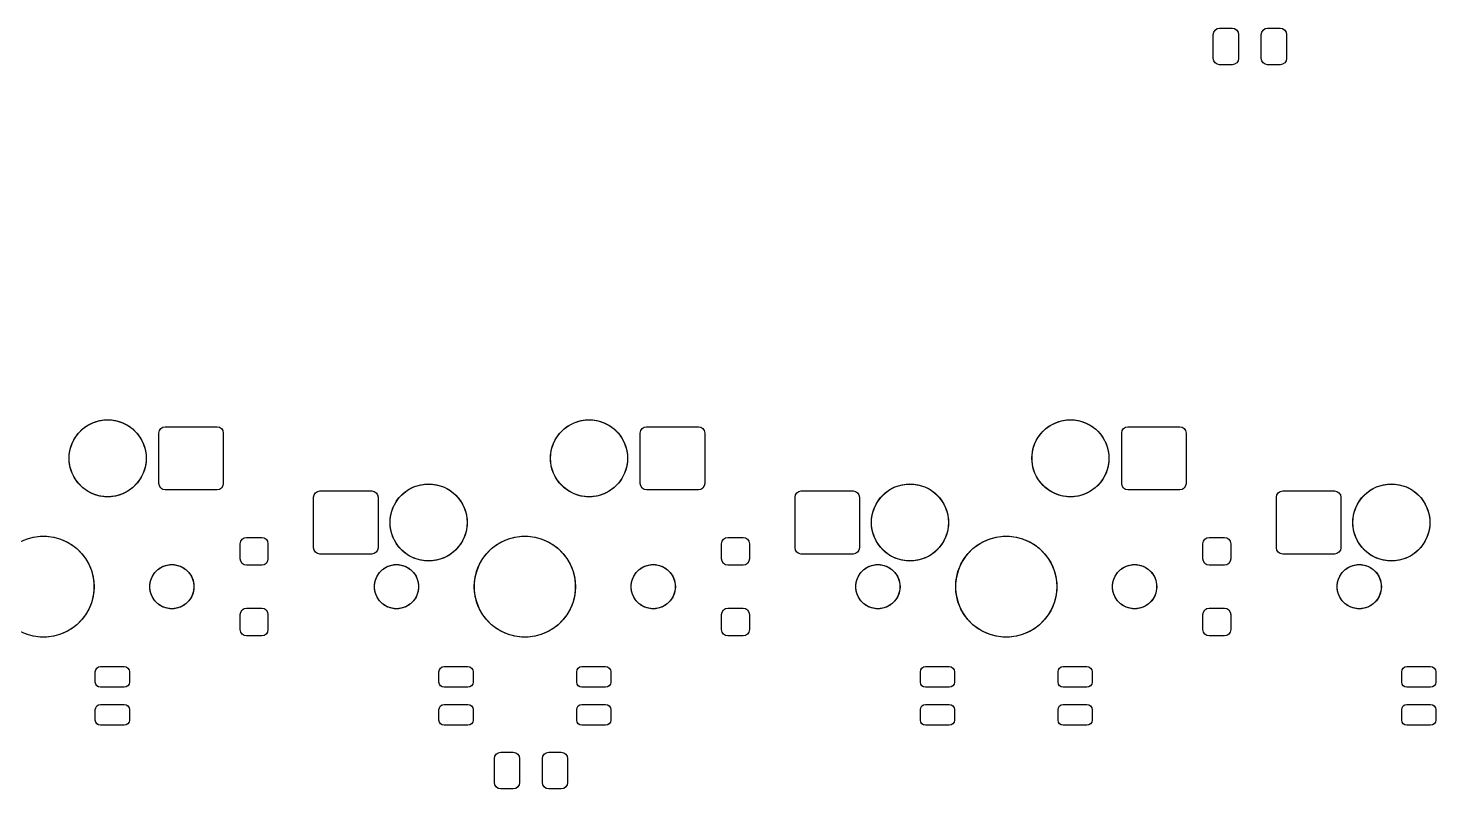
# Model space of a CAD drawing. Header units: millimetres. Extents: x 21 to 415, y -164 to -17.
# Drawn here: x 142.8 to 198.5, y -87.1 to -57 of the extents above; entities that cross this region are included whole.
import ezdxf

# ---------------------------------------------------------------- set-up
doc = ezdxf.new("R2010")
doc.units = ezdxf.units.MM
doc.layers.add('B.Mask', color=4, linetype='CONTINUOUS', true_color=0x02ffee)

msp = doc.modelspace()

# ---------------------------------------------------------------- linework, layer by layer
at = {"layer": 'B.Mask', "linetype": 'CONTINUOUS'}
for p, q in [((189.681875, -57.231875), (189.700905, -57.136204)), ((189.681875, -58.181875), (189.681875, -57.231875)), ((189.700905, -57.136204), (189.755098, -57.055098)), ((189.755098, -57.055098), (189.836204, -57.000905)), ((189.836204, -57.000905), (189.931875, -56.981875)), ((189.931875, -56.981875), (190.431875, -56.981875)), ((190.431875, -56.981875), (190.527546, -57.000905)), ((190.527546, -57.000905), (190.608652, -57.055098)), ((190.608652, -57.055098), (190.662845, -57.136204)), ((190.662845, -57.136204), (190.681875, -57.231875)), ((190.681875, -57.231875), (190.681875, -58.181875)), ((191.581875, -57.231875), (191.600905, -57.136204)), ((191.581875, -58.181875), (191.581875, -57.231875)), ((191.600905, -57.136204), (191.655098, -57.055098)), ((191.655098, -57.055098), (191.736204, -57.000905)), ((191.736204, -57.000905), (191.831875, -56.981875)), ((191.831875, -56.981875), (192.331875, -56.981875)), ((192.331875, -56.981875), (192.427546, -57.000905)), ((192.427546, -57.000905), (192.508652, -57.055098)), ((192.508652, -57.055098), (192.562845, -57.136204)), ((192.562845, -57.136204), (192.581875, -57.231875)), ((192.581875, -57.231875), (192.581875, -58.181875)), ((189.700905, -58.277546), (189.681875, -58.181875)), ((189.755098, -58.358652), (189.700905, -58.277546)), ((189.836204, -58.412845), (189.755098, -58.358652)), ((189.931875, -58.431875), (189.836204, -58.412845)), ((190.431875, -58.431875), (189.931875, -58.431875)), ((190.527546, -58.412845), (190.431875, -58.431875)), ((190.608652, -58.358652), (190.527546, -58.412845)), ((190.662845, -58.277546), (190.608652, -58.358652)), ((190.681875, -58.181875), (190.662845, -58.277546)), ((191.600905, -58.277546), (191.581875, -58.181875)), ((191.655098, -58.358652), (191.600905, -58.277546)), ((191.736204, -58.412845), (191.655098, -58.358652)), ((191.831875, -58.431875), (191.736204, -58.412845)), ((192.331875, -58.431875), (191.831875, -58.431875)), ((192.427546, -58.412845), (192.331875, -58.431875)), ((192.508652, -58.358652), (192.427546, -58.412845)), ((192.562845, -58.277546), (192.508652, -58.358652)), ((192.581875, -58.181875), (192.562845, -58.277546)), ((144.769756, -73.011467), (144.938967, -72.842256)), ((144.938967, -72.842256), (145.132565, -72.701599)), ((145.132565, -72.701599), (145.345783, -72.592959)), ((145.345783, -72.592959), (145.573371, -72.519011)), ((145.573371, -72.519011), (145.809725, -72.481576)), ((145.809725, -72.481576), (146.049025, -72.481576)), ((146.049025, -72.481576), (146.285379, -72.519011)), ((146.285379, -72.519011), (146.512967, -72.592959)), ((146.512967, -72.592959), (146.726185, -72.701599)), ((146.726185, -72.701599), (146.919783, -72.842256)), ((146.919783, -72.842256), (147.088994, -73.011467)), ((147.956375, -73.001875), (147.975405, -72.906204)), ((147.975405, -72.906204), (148.029598, -72.825098)), ((148.029598, -72.825098), (148.110704, -72.770905)), ((148.110704, -72.770905), (148.206375, -72.751875)), ((148.206375, -72.751875), (150.256375, -72.751875)), ((150.256375, -72.751875), (150.352046, -72.770905)), ((150.352046, -72.770905), (150.433152, -72.825098)), ((150.433152, -72.825098), (150.487345, -72.906204)), ((150.487345, -72.906204), (150.506375, -73.001875)), ((163.819756, -73.011467), (163.988967, -72.842256)), ((163.988967, -72.842256), (164.182565, -72.701599)), ((164.182565, -72.701599), (164.395783, -72.592959)), ((164.395783, -72.592959), (164.623371, -72.519011)), ((164.623371, -72.519011), (164.859725, -72.481576)), ((164.859725, -72.481576), (165.099025, -72.481576)), ((165.099025, -72.481576), (165.335379, -72.519011)), ((165.335379, -72.519011), (165.562967, -72.592959)), ((165.562967, -72.592959), (165.776185, -72.701599)), ((165.776185, -72.701599), (165.969783, -72.842256)), ((165.969783, -72.842256), (166.138994, -73.011467)), ((167.006375, -73.001875), (167.025405, -72.906204)), ((167.025405, -72.906204), (167.079598, -72.825098)), ((167.079598, -72.825098), (167.160704, -72.770905)), ((167.160704, -72.770905), (167.256375, -72.751875)), ((167.256375, -72.751875), (169.306375, -72.751875)), ((169.306375, -72.751875), (169.402046, -72.770905)), ((169.402046, -72.770905), (169.483152, -72.825098)), ((169.483152, -72.825098), (169.537345, -72.906204)), ((169.537345, -72.906204), (169.556375, -73.001875)), ((182.869756, -73.011467), (183.038967, -72.842256)), ((183.038967, -72.842256), (183.232565, -72.701599)), ((183.232565, -72.701599), (183.445783, -72.592959)), ((183.445783, -72.592959), (183.673371, -72.519011)), ((183.673371, -72.519011), (183.909725, -72.481576)), ((183.909725, -72.481576), (184.149025, -72.481576)), ((184.149025, -72.481576), (184.385379, -72.519011)), ((184.385379, -72.519011), (184.612967, -72.592959)), ((184.612967, -72.592959), (184.826185, -72.701599)), ((184.826185, -72.701599), (185.019783, -72.842256)), ((185.019783, -72.842256), (185.188994, -73.011467)), ((186.056375, -73.001875), (186.075405, -72.906204)), ((186.075405, -72.906204), (186.129598, -72.825098)), ((186.129598, -72.825098), (186.210704, -72.770905)), ((186.210704, -72.770905), (186.306375, -72.751875)), ((186.306375, -72.751875), (188.356375, -72.751875)), ((188.356375, -72.751875), (188.452046, -72.770905)), ((188.452046, -72.770905), (188.533152, -72.825098)), ((188.533152, -72.825098), (188.587345, -72.906204)), ((188.587345, -72.906204), (188.606375, -73.001875)), ((144.446511, -73.645871), (144.520459, -73.418283)), ((144.520459, -73.418283), (144.629099, -73.205065)), ((144.629099, -73.205065), (144.769756, -73.011467)), ((147.088994, -73.011467), (147.229651, -73.205065)), ((147.229651, -73.205065), (147.338291, -73.418283)), ((147.338291, -73.418283), (147.412239, -73.645871)), ((147.956375, -75.001875), (147.956375, -73.001875)), ((150.506375, -73.001875), (150.506375, -75.001875)), ((163.496511, -73.645871), (163.570459, -73.418283)), ((163.570459, -73.418283), (163.679099, -73.205065)), ((163.679099, -73.205065), (163.819756, -73.011467)), ((166.138994, -73.011467), (166.279651, -73.205065)), ((166.279651, -73.205065), (166.388291, -73.418283)), ((166.388291, -73.418283), (166.462239, -73.645871)), ((167.006375, -75.001875), (167.006375, -73.001875)), ((169.556375, -73.001875), (169.556375, -75.001875)), ((182.546511, -73.645871), (182.620459, -73.418283)), ((182.620459, -73.418283), (182.729099, -73.205065)), ((182.729099, -73.205065), (182.869756, -73.011467)), ((185.188994, -73.011467), (185.329651, -73.205065)), ((185.329651, -73.205065), (185.438291, -73.418283)), ((185.438291, -73.418283), (185.512239, -73.645871)), ((186.056375, -75.001875), (186.056375, -73.001875)), ((188.606375, -73.001875), (188.606375, -75.001875)), ((144.409076, -73.882225), (144.446511, -73.645871)), ((144.409076, -74.121525), (144.409076, -73.882225)), ((147.412239, -73.645871), (147.449674, -73.882225)), ((147.449674, -73.882225), (147.449674, -74.121525)), ((163.459076, -73.882225), (163.496511, -73.645871)), ((163.459076, -74.121525), (163.459076, -73.882225)), ((166.462239, -73.645871), (166.499674, -73.882225)), ((166.499674, -73.882225), (166.499674, -74.121525)), ((182.509076, -73.882225), (182.546511, -73.645871)), ((182.509076, -74.121525), (182.509076, -73.882225)), ((185.512239, -73.645871), (185.549674, -73.882225)), ((185.549674, -73.882225), (185.549674, -74.121525)), ((144.446511, -74.357879), (144.409076, -74.121525)), ((144.520459, -74.585467), (144.446511, -74.357879)), ((144.629099, -74.798685), (144.520459, -74.585467)), ((147.338291, -74.585467), (147.229651, -74.798685)), ((147.412239, -74.357879), (147.338291, -74.585467)), ((147.449674, -74.121525), (147.412239, -74.357879)), ((163.496511, -74.357879), (163.459076, -74.121525)), ((163.570459, -74.585467), (163.496511, -74.357879)), ((163.679099, -74.798685), (163.570459, -74.585467)), ((166.388291, -74.585467), (166.279651, -74.798685)), ((166.462239, -74.357879), (166.388291, -74.585467)), ((166.499674, -74.121525), (166.462239, -74.357879)), ((182.546511, -74.357879), (182.509076, -74.121525)), ((182.620459, -74.585467), (182.546511, -74.357879)), ((182.729099, -74.798685), (182.620459, -74.585467)), ((185.438291, -74.585467), (185.329651, -74.798685)), ((185.512239, -74.357879), (185.438291, -74.585467)), ((185.549674, -74.121525), (185.512239, -74.357879)), ((144.769756, -74.992283), (144.629099, -74.798685)), ((144.938967, -75.161494), (144.769756, -74.992283)), ((145.132565, -75.302151), (144.938967, -75.161494)), ((146.919783, -75.161494), (146.726185, -75.302151)), ((147.088994, -74.992283), (146.919783, -75.161494)), ((147.229651, -74.798685), (147.088994, -74.992283)), ((147.975405, -75.097546), (147.956375, -75.001875)), ((148.029598, -75.178652), (147.975405, -75.097546)), ((148.110704, -75.232845), (148.029598, -75.178652)), ((150.433152, -75.178652), (150.352046, -75.232845)), ((150.487345, -75.097546), (150.433152, -75.178652)), ((150.506375, -75.001875), (150.487345, -75.097546)), ((157.832565, -75.241599), (158.045783, -75.132959)), ((158.045783, -75.132959), (158.273371, -75.059011)), ((158.273371, -75.059011), (158.509725, -75.021576)), ((158.509725, -75.021576), (158.749025, -75.021576)), ((158.749025, -75.021576), (158.985379, -75.059011)), ((158.985379, -75.059011), (159.212967, -75.132959)), ((159.212967, -75.132959), (159.426185, -75.241599)), ((163.819756, -74.992283), (163.679099, -74.798685)), ((163.988967, -75.161494), (163.819756, -74.992283)), ((164.182565, -75.302151), (163.988967, -75.161494)), ((165.969783, -75.161494), (165.776185, -75.302151)), ((166.138994, -74.992283), (165.969783, -75.161494)), ((166.279651, -74.798685), (166.138994, -74.992283)), ((167.025405, -75.097546), (167.006375, -75.001875)), ((167.079598, -75.178652), (167.025405, -75.097546)), ((167.160704, -75.232845), (167.079598, -75.178652)), ((169.483152, -75.178652), (169.402046, -75.232845)), ((169.537345, -75.097546), (169.483152, -75.178652)), ((169.556375, -75.001875), (169.537345, -75.097546)), ((176.882565, -75.241599), (177.095783, -75.132959)), ((177.095783, -75.132959), (177.323371, -75.059011)), ((177.323371, -75.059011), (177.559725, -75.021576)), ((177.559725, -75.021576), (177.799025, -75.021576)), ((177.799025, -75.021576), (178.035379, -75.059011)), ((178.035379, -75.059011), (178.262967, -75.132959)), ((178.262967, -75.132959), (178.476185, -75.241599)), ((182.869756, -74.992283), (182.729099, -74.798685)), ((183.038967, -75.161494), (182.869756, -74.992283)), ((183.232565, -75.302151), (183.038967, -75.161494)), ((185.019783, -75.161494), (184.826185, -75.302151)), ((185.188994, -74.992283), (185.019783, -75.161494)), ((185.329651, -74.798685), (185.188994, -74.992283)), ((186.075405, -75.097546), (186.056375, -75.001875)), ((186.129598, -75.178652), (186.075405, -75.097546)), ((186.210704, -75.232845), (186.129598, -75.178652)), ((188.533152, -75.178652), (188.452046, -75.232845)), ((188.587345, -75.097546), (188.533152, -75.178652)), ((188.606375, -75.001875), (188.587345, -75.097546)), ((195.932565, -75.241599), (196.145783, -75.132959)), ((196.145783, -75.132959), (196.373371, -75.059011)), ((196.373371, -75.059011), (196.609725, -75.021576)), ((196.609725, -75.021576), (196.849025, -75.021576)), ((196.849025, -75.021576), (197.085379, -75.059011)), ((197.085379, -75.059011), (197.312967, -75.132959)), ((197.312967, -75.132959), (197.526185, -75.241599)), ((145.345783, -75.410791), (145.132565, -75.302151)), ((145.573371, -75.484739), (145.345783, -75.410791)), ((145.809725, -75.522174), (145.573371, -75.484739)), ((146.049025, -75.522174), (145.809725, -75.522174)), ((146.285379, -75.484739), (146.049025, -75.522174)), ((146.512967, -75.410791), (146.285379, -75.484739)), ((146.726185, -75.302151), (146.512967, -75.410791)), ((148.206375, -75.251875), (148.110704, -75.232845)), ((150.256375, -75.251875), (148.206375, -75.251875)), ((150.352046, -75.232845), (150.256375, -75.251875)), ((154.079375, -75.541875), (154.098405, -75.446204)), ((154.079375, -77.541875), (154.079375, -75.541875)), ((154.098405, -75.446204), (154.152598, -75.365098)), ((154.152598, -75.365098), (154.233704, -75.310905)), ((154.233704, -75.310905), (154.329375, -75.291875)), ((154.329375, -75.291875), (156.379375, -75.291875)), ((156.379375, -75.291875), (156.475046, -75.310905)), ((156.475046, -75.310905), (156.556152, -75.365098)), ((156.556152, -75.365098), (156.610345, -75.446204)), ((156.610345, -75.446204), (156.629375, -75.541875)), ((156.629375, -75.541875), (156.629375, -77.541875)), ((157.220459, -75.958283), (157.329099, -75.745065)), ((157.329099, -75.745065), (157.469756, -75.551467)), ((157.469756, -75.551467), (157.638967, -75.382256)), ((157.638967, -75.382256), (157.832565, -75.241599)), ((159.426185, -75.241599), (159.619783, -75.382256)), ((159.619783, -75.382256), (159.788994, -75.551467)), ((159.788994, -75.551467), (159.929651, -75.745065)), ((159.929651, -75.745065), (160.038291, -75.958283)), ((164.395783, -75.410791), (164.182565, -75.302151)), ((164.623371, -75.484739), (164.395783, -75.410791)), ((164.859725, -75.522174), (164.623371, -75.484739)), ((165.099025, -75.522174), (164.859725, -75.522174)), ((165.335379, -75.484739), (165.099025, -75.522174)), ((165.562967, -75.410791), (165.335379, -75.484739)), ((165.776185, -75.302151), (165.562967, -75.410791)), ((167.256375, -75.251875), (167.160704, -75.232845)), ((169.306375, -75.251875), (167.256375, -75.251875)), ((169.402046, -75.232845), (169.306375, -75.251875)), ((173.129375, -75.541875), (173.148405, -75.446204)), ((173.129375, -77.541875), (173.129375, -75.541875)), ((173.148405, -75.446204), (173.202598, -75.365098)), ((173.202598, -75.365098), (173.283704, -75.310905)), ((173.283704, -75.310905), (173.379375, -75.291875)), ((173.379375, -75.291875), (175.429375, -75.291875)), ((175.429375, -75.291875), (175.525046, -75.310905)), ((175.525046, -75.310905), (175.606152, -75.365098)), ((175.606152, -75.365098), (175.660345, -75.446204)), ((175.660345, -75.446204), (175.679375, -75.541875)), ((175.679375, -75.541875), (175.679375, -77.541875)), ((176.270459, -75.958283), (176.379099, -75.745065)), ((176.379099, -75.745065), (176.519756, -75.551467)), ((176.519756, -75.551467), (176.688967, -75.382256)), ((176.688967, -75.382256), (176.882565, -75.241599)), ((178.476185, -75.241599), (178.669783, -75.382256)), ((178.669783, -75.382256), (178.838994, -75.551467)), ((178.838994, -75.551467), (178.979651, -75.745065)), ((178.979651, -75.745065), (179.088291, -75.958283)), ((183.445783, -75.410791), (183.232565, -75.302151)), ((183.673371, -75.484739), (183.445783, -75.410791)), ((183.909725, -75.522174), (183.673371, -75.484739)), ((184.149025, -75.522174), (183.909725, -75.522174)), ((184.385379, -75.484739), (184.149025, -75.522174)), ((184.612967, -75.410791), (184.385379, -75.484739)), ((184.826185, -75.302151), (184.612967, -75.410791)), ((186.306375, -75.251875), (186.210704, -75.232845)), ((188.356375, -75.251875), (186.306375, -75.251875)), ((188.452046, -75.232845), (188.356375, -75.251875)), ((192.179375, -75.541875), (192.198405, -75.446204)), ((192.179375, -77.541875), (192.179375, -75.541875)), ((192.198405, -75.446204), (192.252598, -75.365098)), ((192.252598, -75.365098), (192.333704, -75.310905)), ((192.333704, -75.310905), (192.429375, -75.291875)), ((192.429375, -75.291875), (194.479375, -75.291875)), ((194.479375, -75.291875), (194.575046, -75.310905)), ((194.575046, -75.310905), (194.656152, -75.365098)), ((194.656152, -75.365098), (194.710345, -75.446204)), ((194.710345, -75.446204), (194.729375, -75.541875)), ((194.729375, -75.541875), (194.729375, -77.541875)), ((195.320459, -75.958283), (195.429099, -75.745065)), ((195.429099, -75.745065), (195.569756, -75.551467)), ((195.569756, -75.551467), (195.738967, -75.382256)), ((195.738967, -75.382256), (195.932565, -75.241599)), ((197.526185, -75.241599), (197.719783, -75.382256)), ((197.719783, -75.382256), (197.888994, -75.551467)), ((197.888994, -75.551467), (198.029651, -75.745065)), ((198.029651, -75.745065), (198.138291, -75.958283)), ((157.109076, -76.422225), (157.146511, -76.185871)), ((157.146511, -76.185871), (157.220459, -75.958283)), ((160.038291, -75.958283), (160.112239, -76.185871)), ((160.112239, -76.185871), (160.149674, -76.422225)), ((176.159076, -76.422225), (176.196511, -76.185871)), ((176.196511, -76.185871), (176.270459, -75.958283)), ((179.088291, -75.958283), (179.162239, -76.185871)), ((179.162239, -76.185871), (179.199674, -76.422225)), ((195.209076, -76.422225), (195.246511, -76.185871)), ((195.246511, -76.185871), (195.320459, -75.958283)), ((198.138291, -75.958283), (198.212239, -76.185871)), ((198.212239, -76.185871), (198.249674, -76.422225)), ((157.109076, -76.661525), (157.109076, -76.422225)), ((157.146511, -76.897879), (157.109076, -76.661525)), ((160.149674, -76.661525), (160.112239, -76.897879)), ((160.149674, -76.422225), (160.149674, -76.661525)), ((176.159076, -76.661525), (176.159076, -76.422225)), ((176.196511, -76.897879), (176.159076, -76.661525)), ((179.199674, -76.661525), (179.162239, -76.897879)), ((179.199674, -76.422225), (179.199674, -76.661525)), ((195.209076, -76.661525), (195.209076, -76.422225)), ((195.246511, -76.897879), (195.209076, -76.661525)), ((198.249674, -76.661525), (198.212239, -76.897879)), ((198.249674, -76.422225), (198.249674, -76.661525)), ((142.746496, -77.188015), (142.999194, -77.120304)), ((142.999194, -77.120304), (143.258569, -77.086157)), ((143.258569, -77.086157), (143.520181, -77.086157)), ((143.520181, -77.086157), (143.779556, -77.120304)), ((143.779556, -77.120304), (144.032254, -77.188015)), ((144.032254, -77.188015), (144.273952, -77.28813)), ((144.273952, -77.28813), (144.500515, -77.418936)), ((144.500515, -77.418936), (144.708067, -77.578195)), ((151.17375, -77.381875), (151.19278, -77.286204)), ((151.17375, -77.981875), (151.17375, -77.381875)), ((151.19278, -77.286204), (151.246973, -77.205098)), ((151.246973, -77.205098), (151.328079, -77.150905)), ((151.328079, -77.150905), (151.42375, -77.131875)), ((151.42375, -77.131875), (152.02375, -77.131875)), ((152.02375, -77.131875), (152.119421, -77.150905)), ((152.119421, -77.150905), (152.200527, -77.205098)), ((152.200527, -77.205098), (152.25472, -77.286204)), ((152.25472, -77.286204), (152.27375, -77.381875)), ((152.27375, -77.381875), (152.27375, -77.981875)), ((157.220459, -77.125467), (157.146511, -76.897879)), ((157.329099, -77.338685), (157.220459, -77.125467)), ((157.469756, -77.532283), (157.329099, -77.338685)), ((159.929651, -77.338685), (159.788994, -77.532283)), ((160.038291, -77.125467), (159.929651, -77.338685)), ((160.112239, -76.897879), (160.038291, -77.125467)), ((161.120683, -77.578195), (161.328235, -77.418936)), ((161.328235, -77.418936), (161.554798, -77.28813)), ((161.554798, -77.28813), (161.796496, -77.188015)), ((161.796496, -77.188015), (162.049194, -77.120304)), ((162.049194, -77.120304), (162.308569, -77.086157)), ((162.308569, -77.086157), (162.570181, -77.086157)), ((162.570181, -77.086157), (162.829556, -77.120304)), ((162.829556, -77.120304), (163.082254, -77.188015)), ((163.082254, -77.188015), (163.323952, -77.28813)), ((163.323952, -77.28813), (163.550515, -77.418936)), ((163.550515, -77.418936), (163.758067, -77.578195)), ((170.22375, -77.381875), (170.24278, -77.286204)), ((170.22375, -77.981875), (170.22375, -77.381875)), ((170.24278, -77.286204), (170.296973, -77.205098)), ((170.296973, -77.205098), (170.378079, -77.150905)), ((170.378079, -77.150905), (170.47375, -77.131875)), ((170.47375, -77.131875), (171.07375, -77.131875)), ((171.07375, -77.131875), (171.169421, -77.150905)), ((171.169421, -77.150905), (171.250527, -77.205098)), ((171.250527, -77.205098), (171.30472, -77.286204)), ((171.30472, -77.286204), (171.32375, -77.381875)), ((171.32375, -77.381875), (171.32375, -77.981875)), ((176.270459, -77.125467), (176.196511, -76.897879)), ((176.379099, -77.338685), (176.270459, -77.125467)), ((176.519756, -77.532283), (176.379099, -77.338685)), ((178.979651, -77.338685), (178.838994, -77.532283)), ((179.088291, -77.125467), (178.979651, -77.338685)), ((179.162239, -76.897879), (179.088291, -77.125467)), ((180.170683, -77.578195), (180.378235, -77.418936)), ((180.378235, -77.418936), (180.604798, -77.28813)), ((180.604798, -77.28813), (180.846496, -77.188015)), ((180.846496, -77.188015), (181.099194, -77.120304)), ((181.099194, -77.120304), (181.358569, -77.086157)), ((181.358569, -77.086157), (181.620181, -77.086157)), ((181.620181, -77.086157), (181.879556, -77.120304)), ((181.879556, -77.120304), (182.132254, -77.188015)), ((182.132254, -77.188015), (182.373952, -77.28813)), ((182.373952, -77.28813), (182.600515, -77.418936)), ((182.600515, -77.418936), (182.808067, -77.578195)), ((189.27375, -77.381875), (189.29278, -77.286204)), ((189.27375, -77.981875), (189.27375, -77.381875)), ((189.29278, -77.286204), (189.346973, -77.205098)), ((189.346973, -77.205098), (189.428079, -77.150905)), ((189.428079, -77.150905), (189.52375, -77.131875)), ((189.52375, -77.131875), (190.12375, -77.131875)), ((190.12375, -77.131875), (190.219421, -77.150905)), ((190.219421, -77.150905), (190.300527, -77.205098)), ((190.300527, -77.205098), (190.35472, -77.286204)), ((190.35472, -77.286204), (190.37375, -77.381875)), ((190.37375, -77.381875), (190.37375, -77.981875)), ((195.320459, -77.125467), (195.246511, -76.897879)), ((195.429099, -77.338685), (195.320459, -77.125467)), ((195.569756, -77.532283), (195.429099, -77.338685)), ((198.029651, -77.338685), (197.888994, -77.532283)), ((198.138291, -77.125467), (198.029651, -77.338685)), ((198.212239, -76.897879), (198.138291, -77.125467)), ((144.708067, -77.578195), (144.893055, -77.763183)), ((144.893055, -77.763183), (145.052314, -77.970735)), ((145.052314, -77.970735), (145.18312, -78.197298)), ((151.19278, -78.077546), (151.17375, -77.981875)), ((152.27375, -77.981875), (152.25472, -78.077546)), ((154.098405, -77.637546), (154.079375, -77.541875)), ((154.152598, -77.718652), (154.098405, -77.637546)), ((154.233704, -77.772845), (154.152598, -77.718652)), ((154.329375, -77.791875), (154.233704, -77.772845)), ((156.379375, -77.791875), (154.329375, -77.791875)), ((156.475046, -77.772845), (156.379375, -77.791875)), ((156.556152, -77.718652), (156.475046, -77.772845)), ((156.610345, -77.637546), (156.556152, -77.718652)), ((156.629375, -77.541875), (156.610345, -77.637546)), ((157.638967, -77.701494), (157.469756, -77.532283)), ((157.832565, -77.842151), (157.638967, -77.701494)), ((158.045783, -77.950791), (157.832565, -77.842151)), ((158.273371, -78.024739), (158.045783, -77.950791)), ((159.212967, -77.950791), (158.985379, -78.024739)), ((159.426185, -77.842151), (159.212967, -77.950791)), ((159.619783, -77.701494), (159.426185, -77.842151)), ((159.788994, -77.532283), (159.619783, -77.701494)), ((160.64563, -78.197298), (160.776436, -77.970735)), ((160.776436, -77.970735), (160.935695, -77.763183)), ((160.935695, -77.763183), (161.120683, -77.578195)), ((163.758067, -77.578195), (163.943055, -77.763183)), ((163.943055, -77.763183), (164.102314, -77.970735)), ((164.102314, -77.970735), (164.23312, -78.197298)), ((170.24278, -78.077546), (170.22375, -77.981875)), ((171.32375, -77.981875), (171.30472, -78.077546)), ((173.148405, -77.637546), (173.129375, -77.541875)), ((173.202598, -77.718652), (173.148405, -77.637546)), ((173.283704, -77.772845), (173.202598, -77.718652)), ((173.379375, -77.791875), (173.283704, -77.772845)), ((175.429375, -77.791875), (173.379375, -77.791875)), ((175.525046, -77.772845), (175.429375, -77.791875)), ((175.606152, -77.718652), (175.525046, -77.772845)), ((175.660345, -77.637546), (175.606152, -77.718652)), ((175.679375, -77.541875), (175.660345, -77.637546)), ((176.688967, -77.701494), (176.519756, -77.532283)), ((176.882565, -77.842151), (176.688967, -77.701494)), ((177.095783, -77.950791), (176.882565, -77.842151)), ((177.323371, -78.024739), (177.095783, -77.950791)), ((178.262967, -77.950791), (178.035379, -78.024739)), ((178.476185, -77.842151), (178.262967, -77.950791)), ((178.669783, -77.701494), (178.476185, -77.842151)), ((178.838994, -77.532283), (178.669783, -77.701494)), ((179.69563, -78.197298), (179.826436, -77.970735)), ((179.826436, -77.970735), (179.985695, -77.763183)), ((179.985695, -77.763183), (180.170683, -77.578195)), ((182.808067, -77.578195), (182.993055, -77.763183)), ((182.993055, -77.763183), (183.152314, -77.970735)), ((183.152314, -77.970735), (183.28312, -78.197298)), ((189.29278, -78.077546), (189.27375, -77.981875)), ((190.37375, -77.981875), (190.35472, -78.077546)), ((192.198405, -77.637546), (192.179375, -77.541875)), ((192.252598, -77.718652), (192.198405, -77.637546)), ((192.333704, -77.772845), (192.252598, -77.718652)), ((192.429375, -77.791875), (192.333704, -77.772845)), ((194.479375, -77.791875), (192.429375, -77.791875)), ((194.575046, -77.772845), (194.479375, -77.791875)), ((194.656152, -77.718652), (194.575046, -77.772845)), ((194.710345, -77.637546), (194.656152, -77.718652)), ((194.729375, -77.541875), (194.710345, -77.637546)), ((195.738967, -77.701494), (195.569756, -77.532283)), ((195.932565, -77.842151), (195.738967, -77.701494)), ((196.145783, -77.950791), (195.932565, -77.842151)), ((196.373371, -78.024739), (196.145783, -77.950791)), ((197.312967, -77.950791), (197.085379, -78.024739)), ((197.526185, -77.842151), (197.312967, -77.950791)), ((197.719783, -77.701494), (197.526185, -77.842151)), ((197.888994, -77.532283), (197.719783, -77.701494)), ((145.18312, -78.197298), (145.283235, -78.438996)), ((145.283235, -78.438996), (145.350946, -78.691694)), ((147.697694, -78.669403), (147.792991, -78.526781)), ((147.792991, -78.526781), (147.914281, -78.405491)), ((147.914281, -78.405491), (148.056903, -78.310194)), ((148.056903, -78.310194), (148.215376, -78.244552)), ((148.215376, -78.244552), (148.38361, -78.211088)), ((148.38361, -78.211088), (148.55514, -78.211088)), ((148.55514, -78.211088), (148.723374, -78.244552)), ((148.723374, -78.244552), (148.881847, -78.310194)), ((148.881847, -78.310194), (149.024469, -78.405491)), ((149.024469, -78.405491), (149.145759, -78.526781)), ((149.145759, -78.526781), (149.241056, -78.669403)), ((151.246973, -78.158652), (151.19278, -78.077546)), ((151.328079, -78.212845), (151.246973, -78.158652)), ((151.42375, -78.231875), (151.328079, -78.212845)), ((152.02375, -78.231875), (151.42375, -78.231875)), ((152.119421, -78.212845), (152.02375, -78.231875)), ((152.200527, -78.158652), (152.119421, -78.212845)), ((152.25472, -78.077546), (152.200527, -78.158652)), ((156.587694, -78.669403), (156.682991, -78.526781)), ((156.682991, -78.526781), (156.804281, -78.405491)), ((156.804281, -78.405491), (156.946903, -78.310194)), ((156.946903, -78.310194), (157.105376, -78.244552)), ((157.105376, -78.244552), (157.27361, -78.211088)), ((157.27361, -78.211088), (157.44514, -78.211088)), ((157.44514, -78.211088), (157.613374, -78.244552)), ((157.613374, -78.244552), (157.771847, -78.310194)), ((157.771847, -78.310194), (157.914469, -78.405491)), ((157.914469, -78.405491), (158.035759, -78.526781)), ((158.035759, -78.526781), (158.131056, -78.669403)), ((158.509725, -78.062174), (158.273371, -78.024739)), ((158.749025, -78.062174), (158.509725, -78.062174)), ((158.985379, -78.024739), (158.749025, -78.062174)), ((160.477804, -78.691694), (160.545515, -78.438996)), ((160.545515, -78.438996), (160.64563, -78.197298)), ((164.23312, -78.197298), (164.333235, -78.438996)), ((164.333235, -78.438996), (164.400946, -78.691694)), ((166.747694, -78.669403), (166.842991, -78.526781)), ((166.842991, -78.526781), (166.964281, -78.405491)), ((166.964281, -78.405491), (167.106903, -78.310194)), ((167.106903, -78.310194), (167.265376, -78.244552)), ((167.265376, -78.244552), (167.43361, -78.211088)), ((167.43361, -78.211088), (167.60514, -78.211088)), ((167.60514, -78.211088), (167.773374, -78.244552)), ((167.773374, -78.244552), (167.931847, -78.310194)), ((167.931847, -78.310194), (168.074469, -78.405491)), ((168.074469, -78.405491), (168.195759, -78.526781)), ((168.195759, -78.526781), (168.291056, -78.669403)), ((170.296973, -78.158652), (170.24278, -78.077546)), ((170.378079, -78.212845), (170.296973, -78.158652)), ((170.47375, -78.231875), (170.378079, -78.212845)), ((171.07375, -78.231875), (170.47375, -78.231875)), ((171.169421, -78.212845), (171.07375, -78.231875)), ((171.250527, -78.158652), (171.169421, -78.212845)), ((171.30472, -78.077546), (171.250527, -78.158652)), ((175.637694, -78.669403), (175.732991, -78.526781)), ((175.732991, -78.526781), (175.854281, -78.405491)), ((175.854281, -78.405491), (175.996903, -78.310194)), ((175.996903, -78.310194), (176.155376, -78.244552)), ((176.155376, -78.244552), (176.32361, -78.211088)), ((176.32361, -78.211088), (176.49514, -78.211088)), ((176.49514, -78.211088), (176.663374, -78.244552)), ((176.663374, -78.244552), (176.821847, -78.310194)), ((176.821847, -78.310194), (176.964469, -78.405491)), ((176.964469, -78.405491), (177.085759, -78.526781)), ((177.085759, -78.526781), (177.181056, -78.669403)), ((177.559725, -78.062174), (177.323371, -78.024739)), ((177.799025, -78.062174), (177.559725, -78.062174)), ((178.035379, -78.024739), (177.799025, -78.062174)), ((179.527804, -78.691694), (179.595515, -78.438996)), ((179.595515, -78.438996), (179.69563, -78.197298)), ((183.28312, -78.197298), (183.383235, -78.438996)), ((183.383235, -78.438996), (183.450946, -78.691694)), ((185.797694, -78.669403), (185.892991, -78.526781)), ((185.892991, -78.526781), (186.014281, -78.405491)), ((186.014281, -78.405491), (186.156903, -78.310194)), ((186.156903, -78.310194), (186.315376, -78.244552)), ((186.315376, -78.244552), (186.48361, -78.211088)), ((186.48361, -78.211088), (186.65514, -78.211088)), ((186.65514, -78.211088), (186.823374, -78.244552)), ((186.823374, -78.244552), (186.981847, -78.310194)), ((186.981847, -78.310194), (187.124469, -78.405491)), ((187.124469, -78.405491), (187.245759, -78.526781)), ((187.245759, -78.526781), (187.341056, -78.669403)), ((189.346973, -78.158652), (189.29278, -78.077546)), ((189.428079, -78.212845), (189.346973, -78.158652)), ((189.52375, -78.231875), (189.428079, -78.212845)), ((190.12375, -78.231875), (189.52375, -78.231875)), ((190.219421, -78.212845), (190.12375, -78.231875)), ((190.300527, -78.158652), (190.219421, -78.212845)), ((190.35472, -78.077546), (190.300527, -78.158652)), ((194.687694, -78.669403), (194.782991, -78.526781)), ((194.782991, -78.526781), (194.904281, -78.405491)), ((194.904281, -78.405491), (195.046903, -78.310194)), ((195.046903, -78.310194), (195.205376, -78.244552)), ((195.205376, -78.244552), (195.37361, -78.211088)), ((195.37361, -78.211088), (195.54514, -78.211088)), ((195.54514, -78.211088), (195.713374, -78.244552)), ((195.713374, -78.244552), (195.871847, -78.310194)), ((195.871847, -78.310194), (196.014469, -78.405491)), ((196.014469, -78.405491), (196.135759, -78.526781)), ((196.135759, -78.526781), (196.231056, -78.669403)), ((196.609725, -78.062174), (196.373371, -78.024739)), ((196.849025, -78.062174), (196.609725, -78.062174)), ((197.085379, -78.024739), (196.849025, -78.062174)), ((145.350946, -78.691694), (145.385093, -78.951069)), ((145.385093, -78.951069), (145.385093, -79.212681)), ((147.598588, -78.99611), (147.632052, -78.827876)), ((147.598588, -79.16764), (147.598588, -78.99611)), ((147.632052, -78.827876), (147.697694, -78.669403)), ((149.241056, -78.669403), (149.306698, -78.827876)), ((149.306698, -78.827876), (149.340162, -78.99611)), ((149.340162, -78.99611), (149.340162, -79.16764)), ((156.488588, -78.99611), (156.522052, -78.827876)), ((156.488588, -79.16764), (156.488588, -78.99611)), ((156.522052, -78.827876), (156.587694, -78.669403)), ((158.131056, -78.669403), (158.196698, -78.827876)), ((158.196698, -78.827876), (158.230162, -78.99611)), ((158.230162, -78.99611), (158.230162, -79.16764)), ((160.443657, -78.951069), (160.477804, -78.691694)), ((160.443657, -79.212681), (160.443657, -78.951069)), ((164.400946, -78.691694), (164.435093, -78.951069)), ((164.435093, -78.951069), (164.435093, -79.212681)), ((166.648588, -78.99611), (166.682052, -78.827876)), ((166.648588, -79.16764), (166.648588, -78.99611)), ((166.682052, -78.827876), (166.747694, -78.669403)), ((168.291056, -78.669403), (168.356698, -78.827876)), ((168.356698, -78.827876), (168.390162, -78.99611)), ((168.390162, -78.99611), (168.390162, -79.16764)), ((175.538588, -78.99611), (175.572052, -78.827876)), ((175.538588, -79.16764), (175.538588, -78.99611)), ((175.572052, -78.827876), (175.637694, -78.669403)), ((177.181056, -78.669403), (177.246698, -78.827876)), ((177.246698, -78.827876), (177.280162, -78.99611)), ((177.280162, -78.99611), (177.280162, -79.16764)), ((179.493657, -78.951069), (179.527804, -78.691694)), ((179.493657, -79.212681), (179.493657, -78.951069)), ((183.450946, -78.691694), (183.485093, -78.951069)), ((183.485093, -78.951069), (183.485093, -79.212681)), ((185.698588, -78.99611), (185.732052, -78.827876)), ((185.698588, -79.16764), (185.698588, -78.99611)), ((185.732052, -78.827876), (185.797694, -78.669403)), ((187.341056, -78.669403), (187.406698, -78.827876)), ((187.406698, -78.827876), (187.440162, -78.99611)), ((187.440162, -78.99611), (187.440162, -79.16764)), ((194.588588, -78.99611), (194.622052, -78.827876)), ((194.588588, -79.16764), (194.588588, -78.99611)), ((194.622052, -78.827876), (194.687694, -78.669403)), ((196.231056, -78.669403), (196.296698, -78.827876)), ((196.296698, -78.827876), (196.330162, -78.99611)), ((196.330162, -78.99611), (196.330162, -79.16764)), ((145.350946, -79.472056), (145.283235, -79.724754)), ((145.385093, -79.212681), (145.350946, -79.472056)), ((147.632052, -79.335874), (147.598588, -79.16764)), ((147.697694, -79.494347), (147.632052, -79.335874)), ((147.792991, -79.636969), (147.697694, -79.494347)), ((147.914281, -79.758259), (147.792991, -79.636969)), ((149.145759, -79.636969), (149.024469, -79.758259)), ((149.241056, -79.494347), (149.145759, -79.636969)), ((149.306698, -79.335874), (149.241056, -79.494347)), ((149.340162, -79.16764), (149.306698, -79.335874)), ((156.522052, -79.335874), (156.488588, -79.16764)), ((156.587694, -79.494347), (156.522052, -79.335874)), ((156.682991, -79.636969), (156.587694, -79.494347)), ((156.804281, -79.758259), (156.682991, -79.636969)), ((158.035759, -79.636969), (157.914469, -79.758259)), ((158.131056, -79.494347), (158.035759, -79.636969)), ((158.196698, -79.335874), (158.131056, -79.494347)), ((158.230162, -79.16764), (158.196698, -79.335874)), ((160.477804, -79.472056), (160.443657, -79.212681)), ((160.545515, -79.724754), (160.477804, -79.472056)), ((164.400946, -79.472056), (164.333235, -79.724754)), ((164.435093, -79.212681), (164.400946, -79.472056)), ((166.682052, -79.335874), (166.648588, -79.16764)), ((166.747694, -79.494347), (166.682052, -79.335874)), ((166.842991, -79.636969), (166.747694, -79.494347)), ((166.964281, -79.758259), (166.842991, -79.636969)), ((168.195759, -79.636969), (168.074469, -79.758259)), ((168.291056, -79.494347), (168.195759, -79.636969)), ((168.356698, -79.335874), (168.291056, -79.494347)), ((168.390162, -79.16764), (168.356698, -79.335874)), ((175.572052, -79.335874), (175.538588, -79.16764)), ((175.637694, -79.494347), (175.572052, -79.335874)), ((175.732991, -79.636969), (175.637694, -79.494347)), ((175.854281, -79.758259), (175.732991, -79.636969)), ((177.085759, -79.636969), (176.964469, -79.758259)), ((177.181056, -79.494347), (177.085759, -79.636969)), ((177.246698, -79.335874), (177.181056, -79.494347)), ((177.280162, -79.16764), (177.246698, -79.335874)), ((179.527804, -79.472056), (179.493657, -79.212681)), ((179.595515, -79.724754), (179.527804, -79.472056)), ((183.450946, -79.472056), (183.383235, -79.724754)), ((183.485093, -79.212681), (183.450946, -79.472056)), ((185.732052, -79.335874), (185.698588, -79.16764)), ((185.797694, -79.494347), (185.732052, -79.335874)), ((185.892991, -79.636969), (185.797694, -79.494347)), ((186.014281, -79.758259), (185.892991, -79.636969)), ((187.245759, -79.636969), (187.124469, -79.758259)), ((187.341056, -79.494347), (187.245759, -79.636969)), ((187.406698, -79.335874), (187.341056, -79.494347)), ((187.440162, -79.16764), (187.406698, -79.335874)), ((194.622052, -79.335874), (194.588588, -79.16764)), ((194.687694, -79.494347), (194.622052, -79.335874)), ((194.782991, -79.636969), (194.687694, -79.494347)), ((194.904281, -79.758259), (194.782991, -79.636969)), ((196.135759, -79.636969), (196.014469, -79.758259)), ((196.231056, -79.494347), (196.135759, -79.636969)), ((196.296698, -79.335874), (196.231056, -79.494347)), ((196.330162, -79.16764), (196.296698, -79.335874)), ((145.052314, -80.193015), (144.893055, -80.400567)), ((145.18312, -79.966452), (145.052314, -80.193015)), ((145.283235, -79.724754), (145.18312, -79.966452)), ((148.056903, -79.853556), (147.914281, -79.758259)), ((148.215376, -79.919198), (148.056903, -79.853556)), ((148.38361, -79.952662), (148.215376, -79.919198)), ((148.55514, -79.952662), (148.38361, -79.952662)), ((148.723374, -79.919198), (148.55514, -79.952662)), ((148.881847, -79.853556), (148.723374, -79.919198)), ((149.024469, -79.758259), (148.881847, -79.853556)), ((151.17375, -80.181875), (151.19278, -80.086204)), ((151.17375, -80.781875), (151.17375, -80.181875)), ((151.19278, -80.086204), (151.246973, -80.005098)), ((151.246973, -80.005098), (151.328079, -79.950905)), ((151.328079, -79.950905), (151.42375, -79.931875)), ((151.42375, -79.931875), (152.02375, -79.931875)), ((152.02375, -79.931875), (152.119421, -79.950905)), ((152.119421, -79.950905), (152.200527, -80.005098)), ((152.200527, -80.005098), (152.25472, -80.086204)), ((152.25472, -80.086204), (152.27375, -80.181875)), ((152.27375, -80.181875), (152.27375, -80.781875)), ((156.946903, -79.853556), (156.804281, -79.758259)), ((157.105376, -79.919198), (156.946903, -79.853556)), ((157.27361, -79.952662), (157.105376, -79.919198)), ((157.44514, -79.952662), (157.27361, -79.952662)), ((157.613374, -79.919198), (157.44514, -79.952662)), ((157.771847, -79.853556), (157.613374, -79.919198)), ((157.914469, -79.758259), (157.771847, -79.853556)), ((160.64563, -79.966452), (160.545515, -79.724754)), ((160.776436, -80.193015), (160.64563, -79.966452)), ((160.935695, -80.400567), (160.776436, -80.193015)), ((164.102314, -80.193015), (163.943055, -80.400567)), ((164.23312, -79.966452), (164.102314, -80.193015)), ((164.333235, -79.724754), (164.23312, -79.966452)), ((167.106903, -79.853556), (166.964281, -79.758259)), ((167.265376, -79.919198), (167.106903, -79.853556)), ((167.43361, -79.952662), (167.265376, -79.919198)), ((167.60514, -79.952662), (167.43361, -79.952662)), ((167.773374, -79.919198), (167.60514, -79.952662)), ((167.931847, -79.853556), (167.773374, -79.919198)), ((168.074469, -79.758259), (167.931847, -79.853556)), ((170.22375, -80.181875), (170.24278, -80.086204)), ((170.22375, -80.781875), (170.22375, -80.181875)), ((170.24278, -80.086204), (170.296973, -80.005098)), ((170.296973, -80.005098), (170.378079, -79.950905)), ((170.378079, -79.950905), (170.47375, -79.931875)), ((170.47375, -79.931875), (171.07375, -79.931875)), ((171.07375, -79.931875), (171.169421, -79.950905)), ((171.169421, -79.950905), (171.250527, -80.005098)), ((171.250527, -80.005098), (171.30472, -80.086204)), ((171.30472, -80.086204), (171.32375, -80.181875)), ((171.32375, -80.181875), (171.32375, -80.781875)), ((175.996903, -79.853556), (175.854281, -79.758259)), ((176.155376, -79.919198), (175.996903, -79.853556)), ((176.32361, -79.952662), (176.155376, -79.919198)), ((176.49514, -79.952662), (176.32361, -79.952662)), ((176.663374, -79.919198), (176.49514, -79.952662)), ((176.821847, -79.853556), (176.663374, -79.919198)), ((176.964469, -79.758259), (176.821847, -79.853556)), ((179.69563, -79.966452), (179.595515, -79.724754)), ((179.826436, -80.193015), (179.69563, -79.966452)), ((179.985695, -80.400567), (179.826436, -80.193015)), ((183.152314, -80.193015), (182.993055, -80.400567)), ((183.28312, -79.966452), (183.152314, -80.193015)), ((183.383235, -79.724754), (183.28312, -79.966452)), ((186.156903, -79.853556), (186.014281, -79.758259)), ((186.315376, -79.919198), (186.156903, -79.853556)), ((186.48361, -79.952662), (186.315376, -79.919198)), ((186.65514, -79.952662), (186.48361, -79.952662)), ((186.823374, -79.919198), (186.65514, -79.952662)), ((186.981847, -79.853556), (186.823374, -79.919198)), ((187.124469, -79.758259), (186.981847, -79.853556)), ((189.27375, -80.181875), (189.29278, -80.086204)), ((189.27375, -80.781875), (189.27375, -80.181875)), ((189.29278, -80.086204), (189.346973, -80.005098)), ((189.346973, -80.005098), (189.428079, -79.950905)), ((189.428079, -79.950905), (189.52375, -79.931875)), ((189.52375, -79.931875), (190.12375, -79.931875)), ((190.12375, -79.931875), (190.219421, -79.950905)), ((190.219421, -79.950905), (190.300527, -80.005098)), ((190.300527, -80.005098), (190.35472, -80.086204)), ((190.35472, -80.086204), (190.37375, -80.181875)), ((190.37375, -80.181875), (190.37375, -80.781875)), ((195.046903, -79.853556), (194.904281, -79.758259)), ((195.205376, -79.919198), (195.046903, -79.853556)), ((195.37361, -79.952662), (195.205376, -79.919198)), ((195.54514, -79.952662), (195.37361, -79.952662)), ((195.713374, -79.919198), (195.54514, -79.952662)), ((195.871847, -79.853556), (195.713374, -79.919198)), ((196.014469, -79.758259), (195.871847, -79.853556)), ((144.500515, -80.744814), (144.273952, -80.87562)), ((144.708067, -80.585555), (144.500515, -80.744814)), ((144.893055, -80.400567), (144.708067, -80.585555)), ((161.120683, -80.585555), (160.935695, -80.400567)), ((161.328235, -80.744814), (161.120683, -80.585555)), ((161.554798, -80.87562), (161.328235, -80.744814)), ((163.550515, -80.744814), (163.323952, -80.87562)), ((163.758067, -80.585555), (163.550515, -80.744814)), ((163.943055, -80.400567), (163.758067, -80.585555)), ((180.170683, -80.585555), (179.985695, -80.400567)), ((180.378235, -80.744814), (180.170683, -80.585555)), ((180.604798, -80.87562), (180.378235, -80.744814)), ((182.600515, -80.744814), (182.373952, -80.87562)), ((182.808067, -80.585555), (182.600515, -80.744814)), ((182.993055, -80.400567), (182.808067, -80.585555)), ((142.999194, -81.043446), (142.746496, -80.975735)), ((143.258569, -81.077593), (142.999194, -81.043446)), ((143.520181, -81.077593), (143.258569, -81.077593)), ((143.779556, -81.043446), (143.520181, -81.077593)), ((144.032254, -80.975735), (143.779556, -81.043446)), ((144.273952, -80.87562), (144.032254, -80.975735)), ((151.19278, -80.877546), (151.17375, -80.781875)), ((151.246973, -80.958652), (151.19278, -80.877546)), ((151.328079, -81.012845), (151.246973, -80.958652)), ((151.42375, -81.031875), (151.328079, -81.012845)), ((152.02375, -81.031875), (151.42375, -81.031875)), ((152.119421, -81.012845), (152.02375, -81.031875)), ((152.200527, -80.958652), (152.119421, -81.012845)), ((152.25472, -80.877546), (152.200527, -80.958652)), ((152.27375, -80.781875), (152.25472, -80.877546)), ((161.796496, -80.975735), (161.554798, -80.87562)), ((162.049194, -81.043446), (161.796496, -80.975735)), ((162.308569, -81.077593), (162.049194, -81.043446)), ((162.570181, -81.077593), (162.308569, -81.077593)), ((162.829556, -81.043446), (162.570181, -81.077593)), ((163.082254, -80.975735), (162.829556, -81.043446)), ((163.323952, -80.87562), (163.082254, -80.975735)), ((170.24278, -80.877546), (170.22375, -80.781875)), ((170.296973, -80.958652), (170.24278, -80.877546)), ((170.378079, -81.012845), (170.296973, -80.958652)), ((170.47375, -81.031875), (170.378079, -81.012845)), ((171.07375, -81.031875), (170.47375, -81.031875)), ((171.169421, -81.012845), (171.07375, -81.031875)), ((171.250527, -80.958652), (171.169421, -81.012845)), ((171.30472, -80.877546), (171.250527, -80.958652)), ((171.32375, -80.781875), (171.30472, -80.877546)), ((180.846496, -80.975735), (180.604798, -80.87562)), ((181.099194, -81.043446), (180.846496, -80.975735)), ((181.358569, -81.077593), (181.099194, -81.043446)), ((181.620181, -81.077593), (181.358569, -81.077593)), ((181.879556, -81.043446), (181.620181, -81.077593)), ((182.132254, -80.975735), (181.879556, -81.043446)), ((182.373952, -80.87562), (182.132254, -80.975735)), ((189.29278, -80.877546), (189.27375, -80.781875)), ((189.346973, -80.958652), (189.29278, -80.877546)), ((189.428079, -81.012845), (189.346973, -80.958652)), ((189.52375, -81.031875), (189.428079, -81.012845)), ((190.12375, -81.031875), (189.52375, -81.031875)), ((190.219421, -81.012845), (190.12375, -81.031875)), ((190.300527, -80.958652), (190.219421, -81.012845)), ((190.35472, -80.877546), (190.300527, -80.958652)), ((190.37375, -80.781875), (190.35472, -80.877546)), ((145.439375, -82.44875), (145.45498, -82.3703)), ((145.45498, -82.3703), (145.499418, -82.303793)), ((145.499418, -82.303793), (145.565925, -82.259355)), ((145.565925, -82.259355), (145.644375, -82.24375)), ((145.644375, -82.24375), (146.584375, -82.24375)), ((146.584375, -82.24375), (146.662825, -82.259355)), ((146.662825, -82.259355), (146.729332, -82.303793)), ((146.729332, -82.303793), (146.77377, -82.3703)), ((146.77377, -82.3703), (146.789375, -82.44875)), ((159.039375, -82.44875), (159.05498, -82.3703)), ((159.05498, -82.3703), (159.099418, -82.303793)), ((159.099418, -82.303793), (159.165925, -82.259355)), ((159.165925, -82.259355), (159.244375, -82.24375)), ((159.244375, -82.24375), (160.184375, -82.24375)), ((160.184375, -82.24375), (160.262825, -82.259355)), ((160.262825, -82.259355), (160.329332, -82.303793)), ((160.329332, -82.303793), (160.37377, -82.3703)), ((160.37377, -82.3703), (160.389375, -82.44875)), ((164.489375, -82.44875), (164.50498, -82.3703)), ((164.50498, -82.3703), (164.549418, -82.303793)), ((164.549418, -82.303793), (164.615925, -82.259355)), ((164.615925, -82.259355), (164.694375, -82.24375)), ((164.694375, -82.24375), (165.634375, -82.24375)), ((165.634375, -82.24375), (165.712825, -82.259355)), ((165.712825, -82.259355), (165.779332, -82.303793)), ((165.779332, -82.303793), (165.82377, -82.3703)), ((165.82377, -82.3703), (165.839375, -82.44875)), ((178.089375, -82.44875), (178.10498, -82.3703)), ((178.10498, -82.3703), (178.149418, -82.303793)), ((178.149418, -82.303793), (178.215925, -82.259355)), ((178.215925, -82.259355), (178.294375, -82.24375)), ((178.294375, -82.24375), (179.234375, -82.24375)), ((179.234375, -82.24375), (179.312825, -82.259355)), ((179.312825, -82.259355), (179.379332, -82.303793)), ((179.379332, -82.303793), (179.42377, -82.3703)), ((179.42377, -82.3703), (179.439375, -82.44875)), ((183.539375, -82.44875), (183.55498, -82.3703)), ((183.55498, -82.3703), (183.599418, -82.303793)), ((183.599418, -82.303793), (183.665925, -82.259355)), ((183.665925, -82.259355), (183.744375, -82.24375)), ((183.744375, -82.24375), (184.684375, -82.24375)), ((184.684375, -82.24375), (184.762825, -82.259355)), ((184.762825, -82.259355), (184.829332, -82.303793)), ((184.829332, -82.303793), (184.87377, -82.3703)), ((184.87377, -82.3703), (184.889375, -82.44875)), ((197.139375, -82.44875), (197.15498, -82.3703)), ((197.15498, -82.3703), (197.199418, -82.303793)), ((197.199418, -82.303793), (197.265925, -82.259355)), ((197.265925, -82.259355), (197.344375, -82.24375)), ((197.344375, -82.24375), (198.284375, -82.24375)), ((198.284375, -82.24375), (198.362825, -82.259355)), ((198.362825, -82.259355), (198.429332, -82.303793)), ((198.429332, -82.303793), (198.47377, -82.3703)), ((198.47377, -82.3703), (198.489375, -82.44875)), ((145.439375, -82.85875), (145.439375, -82.44875)), ((145.45498, -82.9372), (145.439375, -82.85875)), ((145.499418, -83.003707), (145.45498, -82.9372)), ((146.77377, -82.9372), (146.729332, -83.003707)), ((146.789375, -82.85875), (146.77377, -82.9372)), ((146.789375, -82.44875), (146.789375, -82.85875)), ((159.039375, -82.85875), (159.039375, -82.44875)), ((159.05498, -82.9372), (159.039375, -82.85875)), ((159.099418, -83.003707), (159.05498, -82.9372)), ((160.37377, -82.9372), (160.329332, -83.003707)), ((160.389375, -82.85875), (160.37377, -82.9372)), ((160.389375, -82.44875), (160.389375, -82.85875)), ((164.489375, -82.85875), (164.489375, -82.44875)), ((164.50498, -82.9372), (164.489375, -82.85875)), ((164.549418, -83.003707), (164.50498, -82.9372)), ((165.82377, -82.9372), (165.779332, -83.003707)), ((165.839375, -82.85875), (165.82377, -82.9372)), ((165.839375, -82.44875), (165.839375, -82.85875)), ((178.089375, -82.85875), (178.089375, -82.44875)), ((178.10498, -82.9372), (178.089375, -82.85875)), ((178.149418, -83.003707), (178.10498, -82.9372)), ((179.42377, -82.9372), (179.379332, -83.003707)), ((179.439375, -82.85875), (179.42377, -82.9372)), ((179.439375, -82.44875), (179.439375, -82.85875)), ((183.539375, -82.85875), (183.539375, -82.44875)), ((183.55498, -82.9372), (183.539375, -82.85875)), ((183.599418, -83.003707), (183.55498, -82.9372)), ((184.87377, -82.9372), (184.829332, -83.003707)), ((184.889375, -82.85875), (184.87377, -82.9372)), ((184.889375, -82.44875), (184.889375, -82.85875)), ((197.139375, -82.85875), (197.139375, -82.44875)), ((197.15498, -82.9372), (197.139375, -82.85875)), ((197.199418, -83.003707), (197.15498, -82.9372)), ((198.47377, -82.9372), (198.429332, -83.003707)), ((198.489375, -82.85875), (198.47377, -82.9372)), ((198.489375, -82.44875), (198.489375, -82.85875)), ((145.565925, -83.048145), (145.499418, -83.003707)), ((145.644375, -83.06375), (145.565925, -83.048145)), ((146.584375, -83.06375), (145.644375, -83.06375)), ((146.662825, -83.048145), (146.584375, -83.06375)), ((146.729332, -83.003707), (146.662825, -83.048145)), ((159.165925, -83.048145), (159.099418, -83.003707)), ((159.244375, -83.06375), (159.165925, -83.048145)), ((160.184375, -83.06375), (159.244375, -83.06375)), ((160.262825, -83.048145), (160.184375, -83.06375)), ((160.329332, -83.003707), (160.262825, -83.048145)), ((164.615925, -83.048145), (164.549418, -83.003707)), ((164.694375, -83.06375), (164.615925, -83.048145)), ((165.634375, -83.06375), (164.694375, -83.06375)), ((165.712825, -83.048145), (165.634375, -83.06375)), ((165.779332, -83.003707), (165.712825, -83.048145)), ((178.215925, -83.048145), (178.149418, -83.003707)), ((178.294375, -83.06375), (178.215925, -83.048145)), ((179.234375, -83.06375), (178.294375, -83.06375)), ((179.312825, -83.048145), (179.234375, -83.06375)), ((179.379332, -83.003707), (179.312825, -83.048145)), ((183.665925, -83.048145), (183.599418, -83.003707)), ((183.744375, -83.06375), (183.665925, -83.048145)), ((184.684375, -83.06375), (183.744375, -83.06375)), ((184.762825, -83.048145), (184.684375, -83.06375)), ((184.829332, -83.003707), (184.762825, -83.048145)), ((197.265925, -83.048145), (197.199418, -83.003707)), ((197.344375, -83.06375), (197.265925, -83.048145)), ((198.284375, -83.06375), (197.344375, -83.06375)), ((198.362825, -83.048145), (198.284375, -83.06375)), ((198.429332, -83.003707), (198.362825, -83.048145)), ((145.439375, -83.94875), (145.45498, -83.8703)), ((145.439375, -84.35875), (145.439375, -83.94875)), ((145.45498, -83.8703), (145.499418, -83.803793)), ((145.499418, -83.803793), (145.565925, -83.759355)), ((145.565925, -83.759355), (145.644375, -83.74375)), ((145.644375, -83.74375), (146.584375, -83.74375)), ((146.584375, -83.74375), (146.662825, -83.759355)), ((146.662825, -83.759355), (146.729332, -83.803793)), ((146.729332, -83.803793), (146.77377, -83.8703)), ((146.77377, -83.8703), (146.789375, -83.94875)), ((146.789375, -83.94875), (146.789375, -84.35875)), ((159.039375, -83.94875), (159.05498, -83.8703)), ((159.039375, -84.35875), (159.039375, -83.94875)), ((159.05498, -83.8703), (159.099418, -83.803793)), ((159.099418, -83.803793), (159.165925, -83.759355)), ((159.165925, -83.759355), (159.244375, -83.74375)), ((159.244375, -83.74375), (160.184375, -83.74375)), ((160.184375, -83.74375), (160.262825, -83.759355)), ((160.262825, -83.759355), (160.329332, -83.803793)), ((160.329332, -83.803793), (160.37377, -83.8703)), ((160.37377, -83.8703), (160.389375, -83.94875)), ((160.389375, -83.94875), (160.389375, -84.35875)), ((164.489375, -83.94875), (164.50498, -83.8703)), ((164.489375, -84.35875), (164.489375, -83.94875)), ((164.50498, -83.8703), (164.549418, -83.803793)), ((164.549418, -83.803793), (164.615925, -83.759355)), ((164.615925, -83.759355), (164.694375, -83.74375)), ((164.694375, -83.74375), (165.634375, -83.74375)), ((165.634375, -83.74375), (165.712825, -83.759355)), ((165.712825, -83.759355), (165.779332, -83.803793)), ((165.779332, -83.803793), (165.82377, -83.8703)), ((165.82377, -83.8703), (165.839375, -83.94875)), ((165.839375, -83.94875), (165.839375, -84.35875)), ((178.089375, -83.94875), (178.10498, -83.8703)), ((178.089375, -84.35875), (178.089375, -83.94875)), ((178.10498, -83.8703), (178.149418, -83.803793)), ((178.149418, -83.803793), (178.215925, -83.759355)), ((178.215925, -83.759355), (178.294375, -83.74375)), ((178.294375, -83.74375), (179.234375, -83.74375)), ((179.234375, -83.74375), (179.312825, -83.759355)), ((179.312825, -83.759355), (179.379332, -83.803793)), ((179.379332, -83.803793), (179.42377, -83.8703)), ((179.42377, -83.8703), (179.439375, -83.94875)), ((179.439375, -83.94875), (179.439375, -84.35875)), ((183.539375, -83.94875), (183.55498, -83.8703)), ((183.539375, -84.35875), (183.539375, -83.94875)), ((183.55498, -83.8703), (183.599418, -83.803793)), ((183.599418, -83.803793), (183.665925, -83.759355)), ((183.665925, -83.759355), (183.744375, -83.74375)), ((183.744375, -83.74375), (184.684375, -83.74375)), ((184.684375, -83.74375), (184.762825, -83.759355)), ((184.762825, -83.759355), (184.829332, -83.803793)), ((184.829332, -83.803793), (184.87377, -83.8703)), ((184.87377, -83.8703), (184.889375, -83.94875)), ((184.889375, -83.94875), (184.889375, -84.35875)), ((197.139375, -83.94875), (197.15498, -83.8703)), ((197.139375, -84.35875), (197.139375, -83.94875)), ((197.15498, -83.8703), (197.199418, -83.803793)), ((197.199418, -83.803793), (197.265925, -83.759355)), ((197.265925, -83.759355), (197.344375, -83.74375)), ((197.344375, -83.74375), (198.284375, -83.74375)), ((198.284375, -83.74375), (198.362825, -83.759355)), ((198.362825, -83.759355), (198.429332, -83.803793)), ((198.429332, -83.803793), (198.47377, -83.8703)), ((198.47377, -83.8703), (198.489375, -83.94875)), ((198.489375, -83.94875), (198.489375, -84.35875)), ((145.45498, -84.4372), (145.439375, -84.35875)), ((145.499418, -84.503707), (145.45498, -84.4372)), ((145.565925, -84.548145), (145.499418, -84.503707)), ((145.644375, -84.56375), (145.565925, -84.548145)), ((146.584375, -84.56375), (145.644375, -84.56375)), ((146.662825, -84.548145), (146.584375, -84.56375)), ((146.729332, -84.503707), (146.662825, -84.548145)), ((146.77377, -84.4372), (146.729332, -84.503707)), ((146.789375, -84.35875), (146.77377, -84.4372)), ((159.05498, -84.4372), (159.039375, -84.35875)), ((159.099418, -84.503707), (159.05498, -84.4372)), ((159.165925, -84.548145), (159.099418, -84.503707)), ((159.244375, -84.56375), (159.165925, -84.548145)), ((160.184375, -84.56375), (159.244375, -84.56375)), ((160.262825, -84.548145), (160.184375, -84.56375)), ((160.329332, -84.503707), (160.262825, -84.548145)), ((160.37377, -84.4372), (160.329332, -84.503707)), ((160.389375, -84.35875), (160.37377, -84.4372)), ((164.50498, -84.4372), (164.489375, -84.35875)), ((164.549418, -84.503707), (164.50498, -84.4372)), ((164.615925, -84.548145), (164.549418, -84.503707)), ((164.694375, -84.56375), (164.615925, -84.548145)), ((165.634375, -84.56375), (164.694375, -84.56375)), ((165.712825, -84.548145), (165.634375, -84.56375)), ((165.779332, -84.503707), (165.712825, -84.548145)), ((165.82377, -84.4372), (165.779332, -84.503707)), ((165.839375, -84.35875), (165.82377, -84.4372)), ((178.10498, -84.4372), (178.089375, -84.35875)), ((178.149418, -84.503707), (178.10498, -84.4372)), ((178.215925, -84.548145), (178.149418, -84.503707)), ((178.294375, -84.56375), (178.215925, -84.548145)), ((179.234375, -84.56375), (178.294375, -84.56375)), ((179.312825, -84.548145), (179.234375, -84.56375)), ((179.379332, -84.503707), (179.312825, -84.548145)), ((179.42377, -84.4372), (179.379332, -84.503707)), ((179.439375, -84.35875), (179.42377, -84.4372)), ((183.55498, -84.4372), (183.539375, -84.35875)), ((183.599418, -84.503707), (183.55498, -84.4372)), ((183.665925, -84.548145), (183.599418, -84.503707)), ((183.744375, -84.56375), (183.665925, -84.548145)), ((184.684375, -84.56375), (183.744375, -84.56375)), ((184.762825, -84.548145), (184.684375, -84.56375)), ((184.829332, -84.503707), (184.762825, -84.548145)), ((184.87377, -84.4372), (184.829332, -84.503707)), ((184.889375, -84.35875), (184.87377, -84.4372)), ((197.15498, -84.4372), (197.139375, -84.35875)), ((197.199418, -84.503707), (197.15498, -84.4372)), ((197.265925, -84.548145), (197.199418, -84.503707)), ((197.344375, -84.56375), (197.265925, -84.548145)), ((198.284375, -84.56375), (197.344375, -84.56375)), ((198.362825, -84.548145), (198.284375, -84.56375)), ((198.429332, -84.503707), (198.362825, -84.548145)), ((198.47377, -84.4372), (198.429332, -84.503707)), ((198.489375, -84.35875), (198.47377, -84.4372)), ((161.231875, -85.881875), (161.250905, -85.786204)), ((161.250905, -85.786204), (161.305098, -85.705098)), ((161.305098, -85.705098), (161.386204, -85.650905)), ((161.386204, -85.650905), (161.481875, -85.631875)), ((161.481875, -85.631875), (161.981875, -85.631875)), ((161.981875, -85.631875), (162.077546, -85.650905)), ((162.077546, -85.650905), (162.158652, -85.705098)), ((162.158652, -85.705098), (162.212845, -85.786204)), ((162.212845, -85.786204), (162.231875, -85.881875)), ((163.131875, -85.881875), (163.150905, -85.786204)), ((163.150905, -85.786204), (163.205098, -85.705098)), ((163.205098, -85.705098), (163.286204, -85.650905)), ((163.286204, -85.650905), (163.381875, -85.631875)), ((163.381875, -85.631875), (163.881875, -85.631875)), ((163.881875, -85.631875), (163.977546, -85.650905)), ((163.977546, -85.650905), (164.058652, -85.705098)), ((164.058652, -85.705098), (164.112845, -85.786204)), ((164.112845, -85.786204), (164.131875, -85.881875)), ((161.231875, -86.831875), (161.231875, -85.881875)), ((162.231875, -85.881875), (162.231875, -86.831875)), ((163.131875, -86.831875), (163.131875, -85.881875)), ((164.131875, -85.881875), (164.131875, -86.831875)), ((161.250905, -86.927546), (161.231875, -86.831875)), ((162.231875, -86.831875), (162.212845, -86.927546)), ((163.150905, -86.927546), (163.131875, -86.831875)), ((164.131875, -86.831875), (164.112845, -86.927546)), ((161.305098, -87.008652), (161.250905, -86.927546)), ((161.386204, -87.062845), (161.305098, -87.008652)), ((161.481875, -87.081875), (161.386204, -87.062845)), ((161.981875, -87.081875), (161.481875, -87.081875)), ((162.077546, -87.062845), (161.981875, -87.081875)), ((162.158652, -87.008652), (162.077546, -87.062845)), ((162.212845, -86.927546), (162.158652, -87.008652)), ((163.205098, -87.008652), (163.150905, -86.927546)), ((163.286204, -87.062845), (163.205098, -87.008652)), ((163.381875, -87.081875), (163.286204, -87.062845)), ((163.881875, -87.081875), (163.381875, -87.081875)), ((163.977546, -87.062845), (163.881875, -87.081875)), ((164.058652, -87.008652), (163.977546, -87.062845)), ((164.112845, -86.927546), (164.058652, -87.008652))]:
    msp.add_line(p, q, dxfattribs=at)
at = {"layer": 'B.Mask'}
for centre, radius in [((145.929375, -74.001875), 1.525), ((145.929375, -74.001875), 1.524999), ((164.979375, -74.001875), 1.525), ((164.979375, -74.001875), 1.524999), ((184.029375, -74.001875), 1.525), ((184.029375, -74.001875), 1.524999), ((158.629375, -76.541875), 1.525), ((158.629375, -76.541875), 1.524999), ((177.679375, -76.541875), 1.525), ((177.679375, -76.541875), 1.524999), ((196.729375, -76.541875), 1.525), ((196.729375, -76.541875), 1.524999), ((143.389375, -79.081875), 2), ((143.389375, -79.081875), 1.999999), ((162.439375, -79.081875), 2), ((162.439375, -79.081875), 1.999999), ((181.489375, -79.081875), 2), ((181.489375, -79.081875), 1.999999), ((148.469375, -79.081875), 0.875), ((148.469375, -79.081875), 0.874999), ((157.359375, -79.081875), 0.875), ((157.359375, -79.081875), 0.874999), ((167.519375, -79.081875), 0.875), ((167.519375, -79.081875), 0.874999), ((176.409375, -79.081875), 0.875), ((176.409375, -79.081875), 0.874999), ((186.569375, -79.081875), 0.875), ((186.569375, -79.081875), 0.874999), ((195.459375, -79.081875), 0.875), ((195.459375, -79.081875), 0.874999)]:
    msp.add_circle(centre, radius, dxfattribs=at)

doc.saveas('drawing.dxf')
